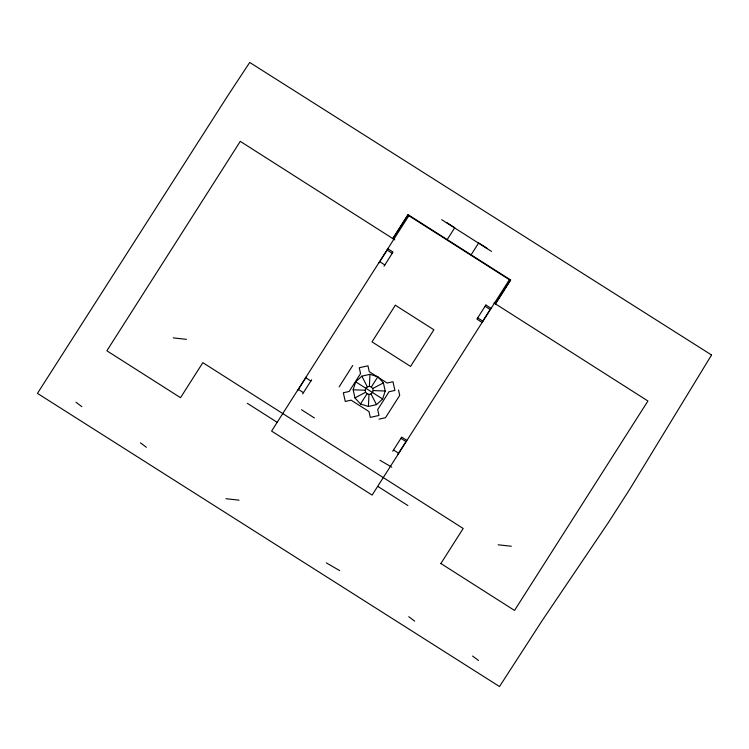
<?xml version="1.0" encoding="UTF-8"?>
<svg xmlns="http://www.w3.org/2000/svg" width="749" height="749" viewBox="0 0 749 749"><rect width="100%" height="100%" fill="white"/><g stroke="black" fill="none" stroke-linecap="round" stroke-linejoin="round"><path stroke-width="1.12" d="M368.405 406.482L376.504 404.638L382.645 398.974L385.183 391.025L383.422 382.898L377.842 376.784L369.95 374.322L361.842 376.167L355.7 381.831L353.172 389.78L354.932 397.906L360.503 404.011L368.405 406.482L368.985 394.395L370.998 393.937L372.515 392.532L373.152 390.557L372.712 388.534L371.326 387.018L369.369 386.409L367.356 386.868L365.83 388.272L365.203 390.248L365.634 392.261L367.019 393.777L368.985 394.395M369.369 386.409L369.95 374.322M392.86 238.547L408.074 214.673L510.631 279.976L495.398 303.897M392.832 238.603L408.065 214.673M297.596 390.66L306.584 376.55M378.966 262.965L387.954 248.855L393.019 252.085L384.031 266.195M302.662 393.88L311.659 379.771M339.157 386.83L352.732 365.493M447.2 239.586L454.765 227.705L446.47 222.425M360.503 404.011L367.019 393.777M371.326 387.018L377.842 376.784M471.112 254.819L478.686 242.938L486.981 248.219M392.719 451.226L401.707 437.116L406.782 440.337L397.785 454.446M495.426 303.851L510.631 279.976M440.824 563.613L463.2 528.485L202.839 362.656L180.528 397.691L106.873 350.785L240.279 141.355L394.807 239.858M354.932 397.906L365.634 392.261M372.712 388.534L383.422 382.898M379.022 419.14L385.501 417.699L399.704 395.388L398.505 389.986M353.172 389.78L365.203 390.248M373.152 390.557L385.183 391.025M173.291 337.893L186.454 339.344M498.141 544.795L511.305 546.246M225.926 498.694L239.071 500.182M326.292 562.864L339.653 570.588M379.949 460.261L391.783 467.161M441.723 219.71L491.522 251.421M493.956 302.924L647.932 400.996L514.526 610.426L440.88 563.52M485.099 306.257L490.164 309.487M387.158 250.1L392.233 253.331M477.693 317.876L482.759 321.106M379.752 261.729L384.827 264.949M355.7 381.831L382.645 398.974M305.798 377.786L310.863 381.016M400.921 438.352L405.986 441.582M298.392 389.414L303.457 392.635M393.515 449.98L398.58 453.201M301.501 409.74L314.449 417.989M247.31 403.308L277.177 422.324M378.048 486.55L407.915 505.566M472.6 656.058L478.536 660.506M408.748 616.708L414.684 621.146M140.428 442.837L146.364 447.275M75.949 402.222L81.884 406.66M361.842 376.167L367.356 386.868M370.998 393.937L376.504 404.638M711.55 354.989L629.872 489.031L608.347 522.577L542.154 620.612L499.499 686.543L37.45 393.375L228.267 94.983L249.717 62.457L711.55 354.989M408.851 215.703L271.597 431.087L372.122 495.089L509.376 279.705L408.851 215.703M395.332 305.236L372.01 341.872L410.564 366.42L433.886 329.785L395.332 305.236M360.559 373.582L349.174 391.465L343.332 392.766L345.261 401.455L351.103 400.153L368.985 411.547L370.287 417.39L378.975 415.461L377.674 409.619L389.068 391.727L394.91 390.435L392.982 381.747L387.139 383.039L369.248 371.654L367.956 365.812L359.267 367.74L360.559 373.582M485.895 305.012L476.898 319.121L481.972 322.351L490.96 308.242L485.895 305.012"/></g></svg>
